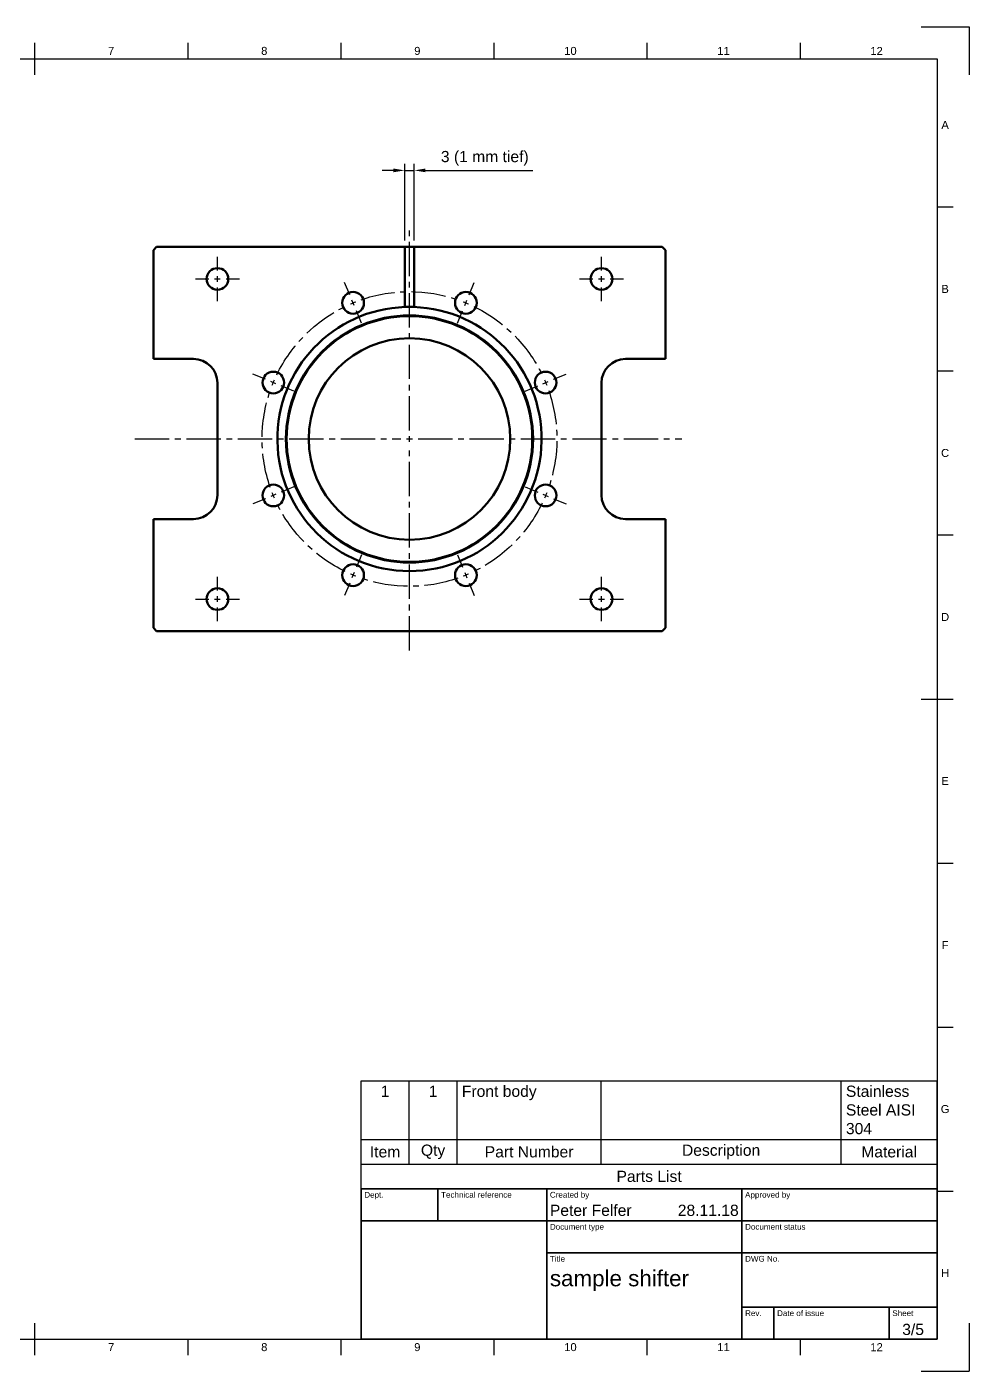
# Model space of a CAD drawing. Header units: millimetres. Extents: x 0 to 594, y 0 to 420.
# Drawn here: x 299.6 to 594, y 0 to 420 of the extents above; entities that cross this region are included whole.
import ezdxf
from ezdxf.enums import TextEntityAlignment as Align

# ---------------------------------------------------------------- set-up
doc = ezdxf.new("R2010")
doc.units = ezdxf.units.MM
doc.header["$LTSCALE"] = 0.75
doc.linetypes.add('CENTER2', pattern=[28.575, 19.05, -3.175, 3.175, -3.175])
for name, color, linetype, lineweight in [('Border', 7, 'Continuous', 25), ('FD_Dimensions', 7, 'Continuous', 25), ('Parts Lists', 7, 'Continuous', 25), ('Smart Centers', 7, 'CENTER2', 25), ('TitleBlock', 7, 'Continuous', 35), ('Visible', 7, 'Continuous', 50)]:
    doc.layers.add(name, color=color, linetype=linetype, lineweight=lineweight)
doc.styles.add('FusionTitle', font='')
doc.styles.get("Standard").update_dxf_attribs({"font": 'arial.ttf'})
doc.styles.get('FusionTitle').set_extended_font_data('Arial Unicode MS')
doc.dimstyles.new('Dim-ISO-25', dxfattribs={"dimtxt": 3.5, "dimasz": 3.5, "dimexe": 2, "dimexo": 2, "dimgap": 1.5, "dimtad": 1, "dimzin": 12, "dimdsep": 46, "dimtxsty": 'Standard', "dimcen": 0, "dimazin": 3, "dimtp": 0.1, "dimtm": 0.1, "dimtfac": 0.714, "dimtmove": 0, "dimatfit": 3, "dimfxl": 1, "dimtzin": 12, "dimarcsym": 0})

# ---------------------------------------------------------------- blocks, each defined once
blk = doc.blocks.new('ISO_TITLEBLOCK')
at = {"layer": 'TitleBlock'}
for p, q in [((0, 47), (-180, 47)), ((-180, 47), (-180, 0)), ((-156, 37), (-156, 47)), ((-122, 0), (-122, 47)), ((-61, 0), (-61, 47)), ((0, 0), (0, 47)), ((-180, 37), (0, 37)), ((-122, 27), (0, 27)), ((-61, 10), (0, 10)), ((-51, 0), (-51, 10)), ((-15, 0), (-15, 10)), ((-180, 0), (0, 0))]:
    blk.add_line(p, q, dxfattribs=at)
at = {"layer": 'TitleBlock', "style": 'FusionTitle'}
for s, p in [('Dept.', (-179, 46)), ('Technical reference', (-155, 46)), ('Created by', (-121, 46)), ('Approved by', (-60, 46)), ('Document type', (-121, 36)), ('Document status', (-60, 36)), ('Title', (-121, 26)), ('DWG No.', (-60, 26)), ('Rev.', (-60, 9)), ('Date of issue', (-50, 9)), ('Sheet', (-14, 9))]:
    blk.add_text(s, height=1.8, dxfattribs=at).set_placement(p, align=Align.TOP_LEFT)
for tag, p, height in [('DEPT', (-179, 38.5), 3.5), ('TECHNICAL_REFERENCE', (-155, 38.5), 3.5), ('CREATED_BY', (-121, 38.5), 3.5), ('APPROVED_BY', (-60, 38.5), 3.5), ('DOCUMENT_TYPE', (-121, 28.5), 3.5), ('DOCUMENT_STATUS', (-60, 28.5), 3.5), ('TITLE_1', (-121, 16.5), 5), ('TITLE_2', (-121, 9), 5), ('TITLE_3', (-121, 1.5), 5), ('DATE_OF_ISSUE', (-50, 1.5), 3.5)]:
    blk.add_attdef(tag, p, '', height=height, dxfattribs=at)
for tag, p in [('CREATED_DATE', (-62, 38.5)), ('APPROVED_DATE', (-1, 38.5))]:
    blk.add_attdef(tag, text='', height=3.5, dxfattribs=at).set_placement(p, align=Align.RIGHT)
for tag, height, p in [('DRAWING_NUMBER', 5, (-30.5, 16.6)), ('REV', 3.5, (-56, 3.1)), ('SHEET', 3.5, (-7.5, 3.1))]:
    blk.add_attdef(tag, text='', height=height, dxfattribs=at).set_placement(p, align=Align.MIDDLE)
blk = doc.blocks.new('ISO_A2_SHEET')
at = {"layer": 'Border'}
for p, q in [((579, 420), (594, 420)), ((594, 420), (594, 405)), ((302, 415), (302, 405)), ((349.8333, 415), (349.8333, 410)), ((397.6666, 415), (397.6666, 410)), ((445.4999, 415), (445.4999, 410)), ((493.3332, 415), (493.3332, 410)), ((541.1665, 415), (541.1665, 410)), ((20, 410), (584, 410)), ((584, 410), (584, 10)), ((584, 363.75), (589, 363.75)), ((584, 312.5), (589, 312.5)), ((584, 261.25), (589, 261.25)), ((579, 210), (589, 210)), ((584, 158.75), (589, 158.75)), ((584, 107.5), (589, 107.5)), ((584, 56.25), (589, 56.25)), ((302, 15), (302, 5)), ((594, 15), (594, 0)), ((20, 10), (584, 10)), ((349.8333, 10), (349.8333, 5)), ((397.6666, 10), (397.6666, 5)), ((445.4999, 10), (445.4999, 5)), ((493.3332, 10), (493.3332, 5)), ((541.1665, 10), (541.1665, 5)), ((579, 0), (594, 0))]:
    blk.add_line(p, q, dxfattribs=at)
at = {"layer": 'Border', "style": 'FusionTitle'}
for s, p in [('7', (325.91665, 412.5)), ('8', (373.74995, 412.5)), ('9', (421.58325, 412.5)), ('10', (469.41655, 412.5)), ('11', (517.24985, 412.5)), ('12', (565.08315, 412.5)), ('A', (586.5, 389.375)), ('B', (586.5, 338.125)), ('C', (586.5, 286.875)), ('D', (586.5, 235.625)), ('E', (586.5, 184.375)), ('F', (586.5, 133.125)), ('G', (586.5, 81.875)), ('H', (586.5, 30.625)), ('7', (325.91665, 7.5)), ('8', (373.74995, 7.5)), ('9', (421.58325, 7.5)), ('10', (469.41655, 7.5)), ('11', (517.24985, 7.5)), ('12', (565.08315, 7.5))]:
    blk.add_text(s, height=2.5, dxfattribs=at).set_placement(p, align=Align.MIDDLE)
blk = doc.blocks.new('*U12')
at = {"layer": 'Smart Centers', "color": 0, "ltscale": 0.75, "transparency": 16777216}
for p, q in [((0, 2.678906), (0, 6.88975)), ((-6.88975, 0), (-2.678906, 0)), ((2.678906, 0), (6.88975, 0)), ((0, -6.88975), (0, -2.678906))]:
    blk.add_line(p, q, dxfattribs=at)
at = {"layer": 'Smart Centers', "color": 0, "linetype": 'Continuous', "ltscale": 0.75, "transparency": 16777216}
for p, q in [((-0.892969, 0), (0.892969, 0)), ((0, -0.892969), (0, 0.892969))]:
    blk.add_line(p, q, dxfattribs=at)
blk = doc.blocks.new('*U13')
at = {"layer": 'Smart Centers', "color": 0, "ltscale": 0.75, "transparency": 16777216}
for p, q in [((0, 2.678906), (0, 6.88975)), ((-6.88975, 0), (-2.678906, 0)), ((2.678906, 0), (6.88975, 0)), ((0, -6.88975), (0, -2.678906))]:
    blk.add_line(p, q, dxfattribs=at)
at = {"layer": 'Smart Centers', "color": 0, "linetype": 'Continuous', "ltscale": 0.75, "transparency": 16777216}
for p, q in [((-0.892969, 0), (0.892969, 0)), ((0, -0.892969), (0, 0.892969))]:
    blk.add_line(p, q, dxfattribs=at)
blk = doc.blocks.new('*U14')
at = {"layer": 'Smart Centers', "color": 0, "ltscale": 0.75, "transparency": 16777216}
for p, q in [((0, 2.678906), (0, 6.88975)), ((-6.88975, 0), (-2.678906, 0)), ((2.678906, 0), (6.88975, 0)), ((0, -6.88975), (0, -2.678906))]:
    blk.add_line(p, q, dxfattribs=at)
at = {"layer": 'Smart Centers', "color": 0, "linetype": 'Continuous', "ltscale": 0.75, "transparency": 16777216}
for p, q in [((-0.892969, 0), (0.892969, 0)), ((0, -0.892969), (0, 0.892969))]:
    blk.add_line(p, q, dxfattribs=at)
blk = doc.blocks.new('*U15')
at = {"layer": 'Smart Centers', "color": 0, "ltscale": 0.75, "transparency": 16777216}
for p, q in [((0, 2.678906), (0, 6.88975)), ((-6.88975, 0), (-2.678906, 0)), ((2.678906, 0), (6.88975, 0)), ((0, -6.88975), (0, -2.678906))]:
    blk.add_line(p, q, dxfattribs=at)
at = {"layer": 'Smart Centers', "color": 0, "linetype": 'Continuous', "ltscale": 0.75, "transparency": 16777216}
for p, q in [((-0.892969, 0), (0.892969, 0)), ((0, -0.892969), (0, 0.892969))]:
    blk.add_line(p, q, dxfattribs=at)
blk = doc.blocks.new('*D80')
at = {"layer": 'Defpoints', "color": 0, "transparency": 16777216}
for p in [(420.627167, 375.16432), (417.627167, 351.238817), (420.627167, 351.238817)]:
    blk.add_point(p, dxfattribs=at)
at = {"layer": 'FD_Dimensions', "lineweight": -2, "transparency": 16777216}
for p, q in [((414.127167, 375.16432), (410.627167, 375.16432)), ((417.627167, 353.238817), (417.627167, 377.16432)), ((417.627167, 375.16432), (420.627167, 375.16432)), ((420.627167, 353.238817), (420.627167, 377.16432)), ((424.127167, 375.16432), (457.684125, 375.16432))]:
    blk.add_line(p, q, dxfattribs=at)
at = {"layer": 'FD_Dimensions', "transparency": 16777216}
for points in [[(414.127167, 375.747653), (414.127167, 374.580986), (417.627167, 375.16432)], [(424.127167, 375.747653), (424.127167, 374.580986), (420.627167, 375.16432)]]:
    blk.add_solid(points, dxfattribs=at)
at = {"layer": 'FD_Dimensions', "color": 0, "transparency": 16777216, "insert": (442.655646, 378.958658), "char_height": 3.5, "attachment_point": 5}
blk.add_mtext('3 (1 mm tief)', dxfattribs=at)
blk = doc.blocks.new('*T36')
at = {"layer": 'Parts Lists', "color": 0, "linetype": 'ByBlock', "lineweight": -2, "transparency": 16777216}
for p, q in [((0, 33.695771), (180, 33.695771)), ((0, 0), (0, 33.695771)), ((15, 7.666667), (15, 33.695771)), ((30, 7.666667), (30, 33.695771)), ((75, 7.666667), (75, 33.695771)), ((150, 7.666667), (150, 33.695771)), ((180, 0), (180, 33.695771)), ((0, 15.333333), (180, 15.333333)), ((0, 7.666667), (180, 7.666667)), ((0, 0), (180, 0))]:
    blk.add_line(p, q, dxfattribs=at)
at = {"layer": 'Parts Lists', "color": 0, "transparency": 16777216, "char_height": 3.5}
for s, insert, width, attachment_point in [('1', (7.5, 32.195771), 12, 2), ('1', (22.5, 32.195771), 12, 2), ('Front body', (31.5, 32.195771), 42, 1), ('Stainless Steel AISI 304', (151.5, 32.195771), 27, 1), ('Item', (7.5, 11.5), 12, 5), ('Qty', (22.5, 11.5), 12, 5), ('Part Number', (52.5, 11.5), 42, 5), ('Description', (112.5, 11.5), 72, 5), ('Material', (165, 11.5), 27, 5), ('Parts List', (90, 3.833333), 177, 5)]:
    blk.add_mtext(s, dxfattribs=dict(at, insert=insert, width=width, attachment_point=attachment_point))
blk = doc.blocks.new('*U51')
at = {"layer": 'Smart Centers', "color": 0, "ltscale": 0.75, "transparency": 16777216}
for p, q in [((-18.647745, 45.019639), (-20.259165, 48.909951)), ((-14.985979, 36.179353), (-16.597399, 40.069666))]:
    blk.add_line(p, q, dxfattribs=at)
at = {"layer": 'Smart Centers', "color": 0, "linetype": 'Continuous', "ltscale": 0.75, "transparency": 16777216}
blk.add_line((-17.280848, 41.719657), (-17.964296, 43.369648), dxfattribs=at)
at = {"layer": 'Smart Centers', "color": 0, "linetype": 'Continuous', "ltscale": 0.75, "transparency": 16777216, "extrusion": (0, 0, -1)}
blk.add_arc((0, 0), 46.05, 66.388944, 68.611056, dxfattribs=at)
blk = doc.blocks.new('*U52')
at = {"layer": 'Smart Centers', "color": 0, "ltscale": 0.75, "transparency": 16777216}
for p, q in [((-36.179353, -14.985979), (-40.069666, -16.597399)), ((-45.019639, -18.647745), (-48.909951, -20.259165))]:
    blk.add_line(p, q, dxfattribs=at)
at = {"layer": 'Smart Centers', "color": 0, "linetype": 'Continuous', "ltscale": 0.75, "transparency": 16777216}
blk.add_line((-41.719657, -17.280848), (-43.369648, -17.964296), dxfattribs=at)
at = {"layer": 'Smart Centers', "color": 0, "linetype": 'Continuous', "ltscale": 0.75, "transparency": 16777216, "extrusion": (0, 0, -1)}
blk.add_arc((0, 0), 46.05, 336.388944, 338.611056, dxfattribs=at)
blk = doc.blocks.new('*U53')
at = {"layer": 'Smart Centers', "color": 0, "ltscale": 0.75, "transparency": 16777216}
for p, q in [((-45.019639, 18.647745), (-48.909951, 20.259165)), ((-36.179353, 14.985979), (-40.069666, 16.597399))]:
    blk.add_line(p, q, dxfattribs=at)
at = {"layer": 'Smart Centers', "color": 0, "linetype": 'Continuous', "ltscale": 0.75, "transparency": 16777216}
blk.add_line((-41.719657, 17.280848), (-43.369648, 17.964296), dxfattribs=at)
at = {"layer": 'Smart Centers', "color": 0, "linetype": 'Continuous', "ltscale": 0.75, "transparency": 16777216, "extrusion": (0, 0, -1)}
blk.add_arc((0, 0), 46.05, 21.388944, 23.611056, dxfattribs=at)
blk = doc.blocks.new('*U54')
at = {"layer": 'Smart Centers', "color": 0, "ltscale": 0.75, "transparency": 16777216}
for p, q in [((18.647745, 45.019639), (20.259165, 48.909951)), ((14.985979, 36.179353), (16.597399, 40.069666))]:
    blk.add_line(p, q, dxfattribs=at)
at = {"layer": 'Smart Centers', "color": 0, "linetype": 'Continuous', "ltscale": 0.75, "transparency": 16777216}
blk.add_line((17.280848, 41.719657), (17.964296, 43.369648), dxfattribs=at)
at = {"layer": 'Smart Centers', "color": 0, "linetype": 'Continuous', "ltscale": 0.75, "transparency": 16777216, "extrusion": (0, 0, -1)}
blk.add_arc((0, 0), 46.05, 111.388944, 113.611056, dxfattribs=at)
blk = doc.blocks.new('*U55')
at = {"layer": 'Smart Centers', "color": 0, "linetype": 'Continuous', "ltscale": 0.75, "transparency": 16777216}
blk.add_line((41.719657, 17.280848), (43.369648, 17.964296), dxfattribs=at)
at = {"layer": 'Smart Centers', "color": 0, "ltscale": 0.75, "transparency": 16777216}
for p, q in [((45.019639, 18.647745), (48.909951, 20.259165)), ((36.179353, 14.985979), (40.069666, 16.597399))]:
    blk.add_line(p, q, dxfattribs=at)
at = {"layer": 'Smart Centers', "color": 0, "linetype": 'Continuous', "ltscale": 0.75, "transparency": 16777216, "extrusion": (0, 0, -1)}
blk.add_arc((0, 0), 46.05, 156.388944, 158.611056, dxfattribs=at)
blk = doc.blocks.new('*U56')
at = {"layer": 'Smart Centers', "color": 0, "ltscale": 0.75, "transparency": 16777216}
for p, q in [((36.179353, -14.985979), (40.069666, -16.597399)), ((45.019639, -18.647745), (48.909951, -20.259165))]:
    blk.add_line(p, q, dxfattribs=at)
at = {"layer": 'Smart Centers', "color": 0, "linetype": 'Continuous', "ltscale": 0.75, "transparency": 16777216}
blk.add_line((41.719657, -17.280848), (43.369648, -17.964296), dxfattribs=at)
at = {"layer": 'Smart Centers', "color": 0, "linetype": 'Continuous', "ltscale": 0.75, "transparency": 16777216, "extrusion": (0, 0, -1)}
blk.add_arc((0, 0), 46.05, 201.388944, 203.611056, dxfattribs=at)
blk = doc.blocks.new('*U57')
at = {"layer": 'Smart Centers', "color": 0, "ltscale": 0.75, "transparency": 16777216}
for p, q in [((14.985979, -36.179353), (16.597399, -40.069666)), ((18.647745, -45.019639), (20.259165, -48.909951))]:
    blk.add_line(p, q, dxfattribs=at)
at = {"layer": 'Smart Centers', "color": 0, "linetype": 'Continuous', "ltscale": 0.75, "transparency": 16777216}
blk.add_line((17.280848, -41.719657), (17.964296, -43.369648), dxfattribs=at)
at = {"layer": 'Smart Centers', "color": 0, "linetype": 'Continuous', "ltscale": 0.75, "transparency": 16777216, "extrusion": (0, 0, -1)}
blk.add_arc((0, 0), 46.05, 246.388944, 248.611056, dxfattribs=at)
blk = doc.blocks.new('*U58')
at = {"layer": 'Smart Centers', "color": 0, "ltscale": 0.75, "transparency": 16777216}
for p, q in [((-14.985979, -36.179353), (-16.597399, -40.069666)), ((-18.647745, -45.019639), (-20.259165, -48.909951))]:
    blk.add_line(p, q, dxfattribs=at)
at = {"layer": 'Smart Centers', "color": 0, "linetype": 'Continuous', "ltscale": 0.75, "transparency": 16777216}
blk.add_line((-17.280848, -41.719657), (-17.964296, -43.369648), dxfattribs=at)
at = {"layer": 'Smart Centers', "color": 0, "linetype": 'Continuous', "ltscale": 0.75, "transparency": 16777216, "extrusion": (0, 0, -1)}
blk.add_arc((0, 0), 46.05, 291.388944, 293.611056, dxfattribs=at)
blk = doc.blocks.new('*U59')
at = {"layer": 'Smart Centers', "color": 0, "ltscale": 0.75, "transparency": 16777216, "extrusion": (0, 0, -1)}
for start, end in [(70.8336, 109.1664), (25.8336, 64.1664), (115.8336, 154.1664), (340.8336, 19.1664), (160.8336, 199.1664), (295.8336, 334.1664), (205.8336, 244.1664), (250.8336, 289.1664)]:
    blk.add_arc((0, 0), 46.05, start, end, dxfattribs=at)
at = {"layer": 'Smart Centers', "color": 0, "ltscale": 0.75, "transparency": 16777216}
for name in ['*U51', '*U54', '*U53', '*U55', '*U52', '*U56', '*U58', '*U57']:
    blk.add_blockref(name, (0, 0), dxfattribs=at)
blk = doc.blocks.new('*U60')
at = {"layer": 'Smart Centers', "color": 0, "ltscale": 0.75, "transparency": 16777216}
for p, q in [((0, 2.678906), (0, 65.092944)), ((-85.775195, 0), (-2.678906, 0)), ((2.678906, 0), (85.127823, 0)), ((0, -66.05209), (0, -2.678906))]:
    blk.add_line(p, q, dxfattribs=at)
at = {"layer": 'Smart Centers', "color": 0, "linetype": 'Continuous', "ltscale": 0.75, "transparency": 16777216}
for p, q in [((-0.892969, 0), (0.892969, 0)), ((0, -0.892969), (0, 0.892969))]:
    blk.add_line(p, q, dxfattribs=at)

msp = doc.modelspace()

# ---------------------------------------------------------------- linework, layer by layer
at = {"layer": 'Visible', "extrusion": (-1e-16, -1, 0)}
for p, q in [((339.127, 350.239), (340.127, 351.239)), ((339.127, 350.239), (339.127, 316.239)), ((417.627, 351.239), (340.127, 351.239)), ((417.627, 351.239), (420.627, 351.239)), ((417.627, 333.239), (417.627, 351.239)), ((420.627, 351.239), (420.627, 333.239)), ((498.127, 351.239), (420.627, 351.239)), ((498.127, 351.239), (499.127, 350.239)), ((499.127, 316.239), (499.127, 350.239)), ((339.127, 316.239), (351.627, 316.239)), ((486.627, 316.239), (499.127, 316.239)), ((359.127, 308.739), (359.127, 273.739)), ((479.127, 273.739), (479.127, 308.739)), ((351.627, 266.239), (339.127, 266.239)), ((339.127, 266.239), (339.127, 232.239)), ((499.127, 266.239), (486.627, 266.239)), ((499.127, 232.239), (499.127, 266.239)), ((340.127, 231.239), (339.127, 232.239)), ((340.127, 231.239), (498.127, 231.239)), ((499.127, 232.239), (498.127, 231.239))]:
    msp.add_line(p, q, dxfattribs=at)
at = {"layer": 'Visible', "extrusion": (-5.933e-13, 0, -1)}
for centre, radius in [((-359.127, 341.239), 3.39), ((-479.127, 341.239), 3.39), ((-401.505, 333.783), 3.39), ((-436.75, 333.783), 3.39), ((-419.127, 291.239), 38.6), ((-419.127, 291.239), 38.382), ((-419.127, 291.239), 31.5), ((-376.583, 308.861), 3.39), ((-461.672, 308.861), 3.39), ((-376.583, 273.616), 3.39), ((-461.672, 273.616), 3.39), ((-401.505, 248.694), 3.39), ((-436.75, 248.694), 3.39), ((-359.127, 241.239), 3.39), ((-479.127, 241.239), 3.39)]:
    msp.add_circle(centre, radius, dxfattribs=at)
for centre, radius, start, end in [((-419.127, 291.239), 41.275, 91.80712, 88.19288), ((-419.127, 333.239), 1.5, 330.19704, 0), ((-419.127, 333.239), 1.5, 180, 209.80296)]:
    msp.add_arc(centre, radius, start, end, dxfattribs=at)
at = {"layer": 'Visible'}
for centre, radius, start, end in [((419.127, 291.239), 41.275, 88.19288, 91.80712), ((351.627, 308.739), 7.5, 0, 90), ((486.627, 308.739), 7.5, 90, 180), ((351.627, 273.739), 7.5, 270, 0), ((486.627, 273.739), 7.5, 180, 270)]:
    msp.add_arc(centre, radius, start, end, dxfattribs=at)

# ---------------------------------------------------------------- block references
msp.add_blockref('*T36', (404, 57))
at = {"layer": 'Border'}
msp.add_blockref('ISO_A2_SHEET', (0, 0), dxfattribs=at)
at = {"layer": 'Smart Centers', "ltscale": 0.75}
for name, p in [('*U60', (419.127, 291.239)), ('*U15', (359.127, 341.239)), ('*U14', (479.127, 341.239)), ('*U59', (419.127, 291.239)), ('*U12', (359.127, 241.239)), ('*U13', (479.127, 241.239))]:
    msp.add_blockref(name, p, dxfattribs=at)
at = {"layer": 'TitleBlock'}
msp.add_blockref('ISO_TITLEBLOCK', (584, 10), dxfattribs=at).add_auto_attribs({'CREATED_DATE': '28.11.18', 'SHEET': '3/5', 'TITLE_1': 'sample shifter', 'CREATED_BY': 'Peter Felfer'})

# ---------------------------------------------------------------- dimensions: what is measured, and where the dimension line sits
at = {"layer": 'FD_Dimensions'}
dim = msp.add_linear_dim(base=(420.627, 375.164), p1=(417.627, 351.239), p2=(420.627, 351.239), angle=180, text='<> (1 mm tief)', dimstyle='Dim-ISO-25', override={"dimlfac": 1, "dimclrd": 256, "dimclre": 256}, dxfattribs=at)
dim.commit()
dim.dimension.update_dxf_attribs({"geometry": '*D80', "text_midpoint": (442.656, 378.959)})

doc.saveas('drawing.dxf')
